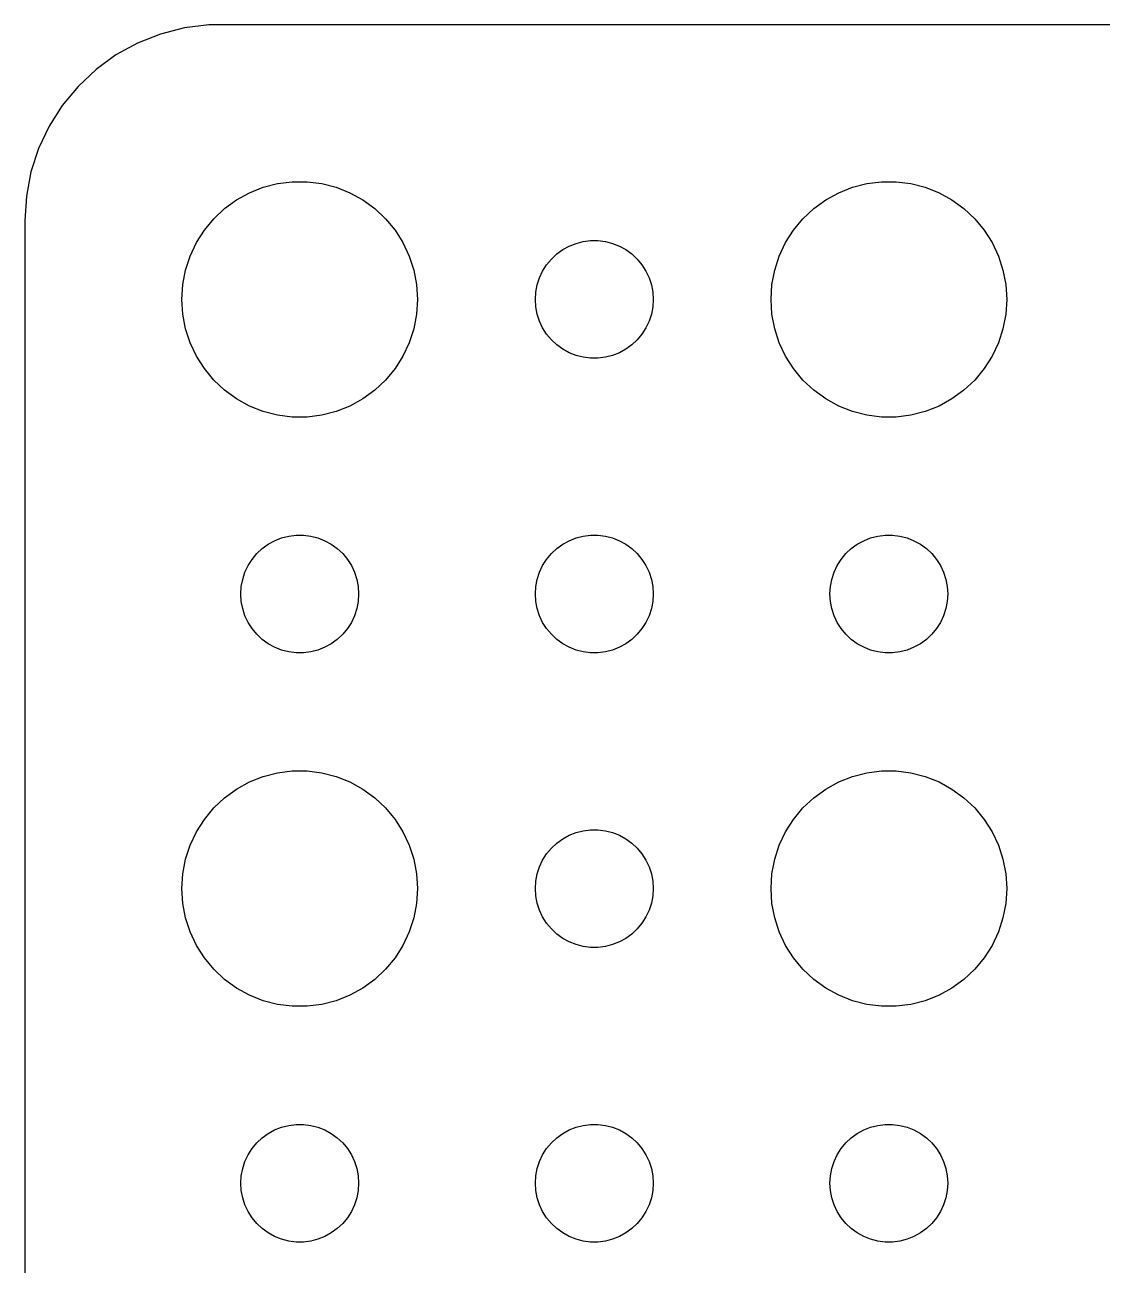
# Model space of a CAD drawing. Header units: metres. Extents: x -60 to 60, y -29 to 29.
# Drawn here: x -59.5 to -32.07, y -2.09 to 29.49 of the extents above; entities that cross this region are included whole.
import ezdxf

# ---------------------------------------------------------------- set-up
doc = ezdxf.new("R2010")
doc.units = ezdxf.units.M

msp = doc.modelspace()

# ---------------------------------------------------------------- linework, layer by layer
for p, q in [((-55.4369, 29.4114), (-56.0451, 29.2553)), ((-54.8139, 29.4901), (-55.4369, 29.4114)), ((54.8139, 29.4901), (-54.8139, 29.4901)), ((-56.0451, 29.2553), (-56.6289, 29.0241)), ((-56.6289, 29.0241), (-57.1791, 28.7216)), ((-57.1791, 28.7216), (-57.6871, 28.3526)), ((-57.6871, 28.3526), (-58.1448, 27.9227)), ((-58.1448, 27.9227), (-58.5451, 27.4389)), ((-58.5451, 27.4389), (-58.8815, 26.9088)), ((-58.8815, 26.9088), (-59.1489, 26.3406)), ((-59.1489, 26.3406), (-59.3429, 25.7434)), ((-59.3429, 25.7434), (-59.4606, 25.1267)), ((-53.7773, 25.2145), (-53.427, 25.3532)), ((-53.427, 25.3532), (-53.0621, 25.4469)), ((-53.0621, 25.4469), (-52.6884, 25.4941)), ((-52.6884, 25.4941), (-52.3116, 25.4941)), ((-52.3116, 25.4941), (-51.9379, 25.4469)), ((-51.9379, 25.4469), (-51.5729, 25.3532)), ((-51.5729, 25.3532), (-51.2227, 25.2145)), ((-38.7773, 25.2145), (-38.427, 25.3532)), ((-38.427, 25.3532), (-38.0621, 25.4469)), ((-38.0621, 25.4469), (-37.6884, 25.4941)), ((-37.6884, 25.4941), (-37.3116, 25.4941)), ((-37.3116, 25.4941), (-36.9379, 25.4469)), ((-36.9379, 25.4469), (-36.5729, 25.3532)), ((-36.5729, 25.3532), (-36.2227, 25.2145)), ((-59.4606, 25.1267), (-59.5, 24.5)), ((-54.4123, 24.8115), (-54.1075, 25.033)), ((-54.1075, 25.033), (-53.7773, 25.2145)), ((-51.2227, 25.2145), (-50.8925, 25.033)), ((-50.8925, 25.033), (-50.5877, 24.8115)), ((-39.4123, 24.8115), (-39.1075, 25.033)), ((-39.1075, 25.033), (-38.7773, 25.2145)), ((-36.2227, 25.2145), (-35.8925, 25.033)), ((-35.8925, 25.033), (-35.5877, 24.8115)), ((-54.6869, 24.5536), (-54.4123, 24.8115)), ((-50.5877, 24.8115), (-50.3131, 24.5536)), ((-39.6869, 24.5536), (-39.4123, 24.8115)), ((-35.5877, 24.8115), (-35.3131, 24.5536)), ((-59.5, 24.5), (-59.5, -24.5)), ((-54.927, 24.2634), (-54.6869, 24.5536)), ((-50.3131, 24.5536), (-50.0729, 24.2634)), ((-39.927, 24.2634), (-39.6869, 24.5536)), ((-35.3131, 24.5536), (-35.0729, 24.2634)), ((-55.1289, 23.9453), (-54.927, 24.2634)), ((-50.0729, 24.2634), (-49.8711, 23.9453)), ((-40.1289, 23.9453), (-39.927, 24.2634)), ((-35.0729, 24.2634), (-34.8711, 23.9453)), ((-55.2893, 23.6044), (-55.1289, 23.9453)), ((-49.8711, 23.9453), (-49.7107, 23.6044)), ((-45.9561, 23.6558), (-45.8037, 23.7665)), ((-45.8037, 23.7665), (-45.6387, 23.8572)), ((-45.6387, 23.8572), (-45.4635, 23.9266)), ((-45.4635, 23.9266), (-45.2811, 23.9734)), ((-45.2811, 23.9734), (-45.0942, 23.997)), ((-45.0942, 23.997), (-44.9058, 23.997)), ((-44.9058, 23.997), (-44.7189, 23.9734)), ((-44.7189, 23.9734), (-44.5365, 23.9266)), ((-44.5365, 23.9266), (-44.3613, 23.8572)), ((-44.3613, 23.8572), (-44.1963, 23.7665)), ((-44.1963, 23.7665), (-44.0439, 23.6558)), ((-40.2893, 23.6044), (-40.1289, 23.9453)), ((-34.8711, 23.9453), (-34.7107, 23.6044)), ((-55.4057, 23.2461), (-55.2893, 23.6044)), ((-49.7107, 23.6044), (-49.5942, 23.2461)), ((-46.3145, 23.2226), (-46.2135, 23.3817)), ((-46.2135, 23.3817), (-46.0934, 23.5268)), ((-46.0934, 23.5268), (-45.9561, 23.6558)), ((-44.0439, 23.6558), (-43.9065, 23.5268)), ((-43.9065, 23.5268), (-43.7865, 23.3817)), ((-43.7865, 23.3817), (-43.6855, 23.2226)), ((-40.4057, 23.2461), (-40.2893, 23.6044)), ((-34.7107, 23.6044), (-34.5942, 23.2461)), ((-55.4763, 22.876), (-55.4057, 23.2461)), ((-49.5942, 23.2461), (-49.5237, 22.876)), ((-46.4529, 22.873), (-46.3947, 23.0522)), ((-46.3947, 23.0522), (-46.3145, 23.2226)), ((-43.6855, 23.2226), (-43.6053, 23.0522)), ((-43.6053, 23.0522), (-43.5471, 22.873)), ((-40.4763, 22.876), (-40.4057, 23.2461)), ((-34.5942, 23.2461), (-34.5237, 22.876)), ((-55.5, 22.5), (-55.4763, 22.876)), ((-49.5237, 22.876), (-49.5, 22.5)), ((-46.4882, 22.688), (-46.4529, 22.873)), ((-43.5471, 22.873), (-43.5118, 22.688)), ((-40.5, 22.5), (-40.4763, 22.876)), ((-34.5237, 22.876), (-34.5, 22.5)), ((-55.4763, 22.124), (-55.5, 22.5)), ((-49.5, 22.5), (-49.5237, 22.124)), ((-46.5, 22.5), (-46.4882, 22.688)), ((-46.4882, 22.312), (-46.5, 22.5)), ((-43.5118, 22.688), (-43.5, 22.5)), ((-43.5, 22.5), (-43.5118, 22.312)), ((-40.4763, 22.124), (-40.5, 22.5)), ((-34.5, 22.5), (-34.5237, 22.124)), ((-55.4057, 21.7539), (-55.4763, 22.124)), ((-49.5237, 22.124), (-49.5942, 21.7539)), ((-46.4529, 22.127), (-46.4882, 22.312)), ((-46.3947, 21.9478), (-46.4529, 22.127)), ((-43.5471, 22.127), (-43.6053, 21.9478)), ((-43.5118, 22.312), (-43.5471, 22.127)), ((-40.4057, 21.7539), (-40.4763, 22.124)), ((-34.5237, 22.124), (-34.5942, 21.7539)), ((-46.3145, 21.7774), (-46.3947, 21.9478)), ((-43.6053, 21.9478), (-43.6855, 21.7774)), ((-55.2893, 21.3956), (-55.4057, 21.7539)), ((-49.5942, 21.7539), (-49.7107, 21.3956)), ((-46.2135, 21.6183), (-46.3145, 21.7774)), ((-46.0934, 21.4732), (-46.2135, 21.6183)), ((-45.9561, 21.3442), (-46.0934, 21.4732)), ((-43.9065, 21.4732), (-44.0439, 21.3442)), ((-43.7865, 21.6183), (-43.9065, 21.4732)), ((-43.6855, 21.7774), (-43.7865, 21.6183)), ((-40.2893, 21.3956), (-40.4057, 21.7539)), ((-34.5942, 21.7539), (-34.7107, 21.3956)), ((-55.1289, 21.0547), (-55.2893, 21.3956)), ((-49.7107, 21.3956), (-49.8711, 21.0547)), ((-45.8037, 21.2335), (-45.9561, 21.3442)), ((-45.6387, 21.1427), (-45.8037, 21.2335)), ((-44.1963, 21.2335), (-44.3613, 21.1427)), ((-44.0439, 21.3442), (-44.1963, 21.2335)), ((-40.1289, 21.0547), (-40.2893, 21.3956)), ((-34.7107, 21.3956), (-34.8711, 21.0547)), ((-54.927, 20.7366), (-55.1289, 21.0547)), ((-49.8711, 21.0547), (-50.0729, 20.7366)), ((-45.4635, 21.0734), (-45.6387, 21.1427)), ((-45.2811, 21.0266), (-45.4635, 21.0734)), ((-45.0942, 21.003), (-45.2811, 21.0266)), ((-44.9058, 21.003), (-45.0942, 21.003)), ((-44.7189, 21.0266), (-44.9058, 21.003)), ((-44.5365, 21.0734), (-44.7189, 21.0266)), ((-44.3613, 21.1427), (-44.5365, 21.0734)), ((-39.927, 20.7366), (-40.1289, 21.0547)), ((-34.8711, 21.0547), (-35.0729, 20.7366)), ((-54.6869, 20.4464), (-54.927, 20.7366)), ((-50.0729, 20.7366), (-50.3131, 20.4464)), ((-39.6869, 20.4464), (-39.927, 20.7366)), ((-35.0729, 20.7366), (-35.3131, 20.4464)), ((-54.4123, 20.1884), (-54.6869, 20.4464)), ((-50.3131, 20.4464), (-50.5877, 20.1884)), ((-39.4123, 20.1884), (-39.6869, 20.4464)), ((-35.3131, 20.4464), (-35.5877, 20.1884)), ((-54.1075, 19.967), (-54.4123, 20.1884)), ((-53.7773, 19.7855), (-54.1075, 19.967)), ((-50.8925, 19.967), (-51.2227, 19.7855)), ((-50.5877, 20.1884), (-50.8925, 19.967)), ((-39.1075, 19.967), (-39.4123, 20.1884)), ((-38.7773, 19.7855), (-39.1075, 19.967)), ((-35.8925, 19.967), (-36.2227, 19.7855)), ((-35.5877, 20.1884), (-35.8925, 19.967)), ((-53.427, 19.6468), (-53.7773, 19.7855)), ((-53.0621, 19.5531), (-53.427, 19.6468)), ((-51.5729, 19.6468), (-51.9379, 19.5531)), ((-51.2227, 19.7855), (-51.5729, 19.6468)), ((-38.427, 19.6468), (-38.7773, 19.7855)), ((-38.0621, 19.5531), (-38.427, 19.6468)), ((-36.5729, 19.6468), (-36.9379, 19.5531)), ((-36.2227, 19.7855), (-36.5729, 19.6468)), ((-52.6884, 19.5059), (-53.0621, 19.5531)), ((-52.3116, 19.5059), (-52.6884, 19.5059)), ((-51.9379, 19.5531), (-52.3116, 19.5059)), ((-37.6884, 19.5059), (-38.0621, 19.5531)), ((-37.3116, 19.5059), (-37.6884, 19.5059)), ((-36.9379, 19.5531), (-37.3116, 19.5059)), ((-53.1387, 16.3572), (-52.9635, 16.4266)), ((-52.9635, 16.4266), (-52.7811, 16.4734)), ((-52.7811, 16.4734), (-52.5942, 16.497)), ((-52.5942, 16.497), (-52.4058, 16.497)), ((-52.4058, 16.497), (-52.2189, 16.4734)), ((-52.2189, 16.4734), (-52.0365, 16.4266)), ((-52.0365, 16.4266), (-51.8613, 16.3572)), ((-45.6387, 16.3572), (-45.4635, 16.4266)), ((-45.4635, 16.4266), (-45.2811, 16.4734)), ((-45.2811, 16.4734), (-45.0942, 16.497)), ((-45.0942, 16.497), (-44.9058, 16.497)), ((-44.9058, 16.497), (-44.7189, 16.4734)), ((-44.7189, 16.4734), (-44.5365, 16.4266)), ((-44.5365, 16.4266), (-44.3613, 16.3572)), ((-38.1387, 16.3572), (-37.9635, 16.4266)), ((-37.9635, 16.4266), (-37.7811, 16.4734)), ((-37.7811, 16.4734), (-37.5942, 16.497)), ((-37.5942, 16.497), (-37.4058, 16.497)), ((-37.4058, 16.497), (-37.2189, 16.4734)), ((-37.2189, 16.4734), (-37.0365, 16.4266)), ((-37.0365, 16.4266), (-36.8613, 16.3572)), ((-53.5934, 16.0268), (-53.4561, 16.1558)), ((-53.4561, 16.1558), (-53.3037, 16.2665)), ((-53.3037, 16.2665), (-53.1387, 16.3572)), ((-51.8613, 16.3572), (-51.6963, 16.2665)), ((-51.6963, 16.2665), (-51.5439, 16.1558)), ((-51.5439, 16.1558), (-51.4065, 16.0268)), ((-46.0934, 16.0268), (-45.9561, 16.1558)), ((-45.9561, 16.1558), (-45.8037, 16.2665)), ((-45.8037, 16.2665), (-45.6387, 16.3572)), ((-44.3613, 16.3572), (-44.1963, 16.2665)), ((-44.1963, 16.2665), (-44.0439, 16.1558)), ((-44.0439, 16.1558), (-43.9065, 16.0268)), ((-38.5934, 16.0268), (-38.4561, 16.1558)), ((-38.4561, 16.1558), (-38.3037, 16.2665)), ((-38.3037, 16.2665), (-38.1387, 16.3572)), ((-36.8613, 16.3572), (-36.6963, 16.2665)), ((-36.6963, 16.2665), (-36.5439, 16.1558)), ((-36.5439, 16.1558), (-36.4065, 16.0268)), ((-53.8145, 15.7226), (-53.7135, 15.8817)), ((-53.7135, 15.8817), (-53.5934, 16.0268)), ((-51.4065, 16.0268), (-51.2865, 15.8817)), ((-51.2865, 15.8817), (-51.1855, 15.7226)), ((-46.3145, 15.7226), (-46.2135, 15.8817)), ((-46.2135, 15.8817), (-46.0934, 16.0268)), ((-43.9065, 16.0268), (-43.7865, 15.8817)), ((-43.7865, 15.8817), (-43.6855, 15.7226)), ((-38.8145, 15.7226), (-38.7135, 15.8817)), ((-38.7135, 15.8817), (-38.5934, 16.0268)), ((-36.4065, 16.0268), (-36.2865, 15.8817)), ((-36.2865, 15.8817), (-36.1855, 15.7226)), ((-53.9529, 15.373), (-53.8947, 15.5522)), ((-53.8947, 15.5522), (-53.8145, 15.7226)), ((-51.1855, 15.7226), (-51.1053, 15.5522)), ((-51.1053, 15.5522), (-51.0471, 15.373)), ((-46.4529, 15.373), (-46.3947, 15.5522)), ((-46.3947, 15.5522), (-46.3145, 15.7226)), ((-43.6855, 15.7226), (-43.6053, 15.5522)), ((-43.6053, 15.5522), (-43.5471, 15.373)), ((-38.9529, 15.373), (-38.8947, 15.5522)), ((-38.8947, 15.5522), (-38.8145, 15.7226)), ((-36.1855, 15.7226), (-36.1053, 15.5522)), ((-36.1053, 15.5522), (-36.0471, 15.373)), ((-54, 15), (-53.9882, 15.188)), ((-53.9882, 15.188), (-53.9529, 15.373)), ((-51.0471, 15.373), (-51.0118, 15.188)), ((-51.0118, 15.188), (-51, 15)), ((-46.5, 15), (-46.4882, 15.188)), ((-46.4882, 15.188), (-46.4529, 15.373)), ((-43.5471, 15.373), (-43.5118, 15.188)), ((-43.5118, 15.188), (-43.5, 15)), ((-39, 15), (-38.9882, 15.188)), ((-38.9882, 15.188), (-38.9529, 15.373)), ((-36.0471, 15.373), (-36.0118, 15.188)), ((-36.0118, 15.188), (-36, 15)), ((-53.9882, 14.812), (-54, 15)), ((-51, 15), (-51.0118, 14.812)), ((-46.4882, 14.812), (-46.5, 15)), ((-43.5, 15), (-43.5118, 14.812)), ((-38.9882, 14.812), (-39, 15)), ((-36, 15), (-36.0118, 14.812)), ((-53.9529, 14.627), (-53.9882, 14.812)), ((-53.8947, 14.4478), (-53.9529, 14.627)), ((-51.0471, 14.627), (-51.1053, 14.4478)), ((-51.0118, 14.812), (-51.0471, 14.627)), ((-46.4529, 14.627), (-46.4882, 14.812)), ((-46.3947, 14.4478), (-46.4529, 14.627)), ((-43.5471, 14.627), (-43.6053, 14.4478)), ((-43.5118, 14.812), (-43.5471, 14.627)), ((-38.9529, 14.627), (-38.9882, 14.812)), ((-38.8947, 14.4478), (-38.9529, 14.627)), ((-36.0471, 14.627), (-36.1053, 14.4478)), ((-36.0118, 14.812), (-36.0471, 14.627)), ((-53.8145, 14.2774), (-53.8947, 14.4478)), ((-53.7135, 14.1183), (-53.8145, 14.2774)), ((-51.1855, 14.2774), (-51.2865, 14.1183)), ((-51.1053, 14.4478), (-51.1855, 14.2774)), ((-46.3145, 14.2774), (-46.3947, 14.4478)), ((-46.2135, 14.1183), (-46.3145, 14.2774)), ((-43.6855, 14.2774), (-43.7865, 14.1183)), ((-43.6053, 14.4478), (-43.6855, 14.2774)), ((-38.8145, 14.2774), (-38.8947, 14.4478)), ((-38.7135, 14.1183), (-38.8145, 14.2774)), ((-36.1855, 14.2774), (-36.2865, 14.1183)), ((-36.1053, 14.4478), (-36.1855, 14.2774)), ((-53.5934, 13.9732), (-53.7135, 14.1183)), ((-53.4561, 13.8442), (-53.5934, 13.9732)), ((-51.4065, 13.9732), (-51.5439, 13.8442)), ((-51.2865, 14.1183), (-51.4065, 13.9732)), ((-46.0934, 13.9732), (-46.2135, 14.1183)), ((-45.9561, 13.8442), (-46.0934, 13.9732)), ((-43.9065, 13.9732), (-44.0439, 13.8442)), ((-43.7865, 14.1183), (-43.9065, 13.9732)), ((-38.5934, 13.9732), (-38.7135, 14.1183)), ((-38.4561, 13.8442), (-38.5934, 13.9732)), ((-36.4065, 13.9732), (-36.5439, 13.8442)), ((-36.2865, 14.1183), (-36.4065, 13.9732)), ((-53.3037, 13.7335), (-53.4561, 13.8442)), ((-53.1387, 13.6427), (-53.3037, 13.7335)), ((-52.9635, 13.5734), (-53.1387, 13.6427)), ((-51.8613, 13.6427), (-52.0365, 13.5734)), ((-51.6963, 13.7335), (-51.8613, 13.6427)), ((-51.5439, 13.8442), (-51.6963, 13.7335)), ((-45.8037, 13.7335), (-45.9561, 13.8442)), ((-45.6387, 13.6427), (-45.8037, 13.7335)), ((-45.4635, 13.5734), (-45.6387, 13.6427)), ((-44.3613, 13.6427), (-44.5365, 13.5734)), ((-44.1963, 13.7335), (-44.3613, 13.6427)), ((-44.0439, 13.8442), (-44.1963, 13.7335)), ((-38.3037, 13.7335), (-38.4561, 13.8442)), ((-38.1387, 13.6427), (-38.3037, 13.7335)), ((-37.9635, 13.5734), (-38.1387, 13.6427)), ((-36.8613, 13.6427), (-37.0365, 13.5734)), ((-36.6963, 13.7335), (-36.8613, 13.6427)), ((-36.5439, 13.8442), (-36.6963, 13.7335)), ((-52.7811, 13.5266), (-52.9635, 13.5734)), ((-52.5942, 13.5029), (-52.7811, 13.5266)), ((-52.4058, 13.5029), (-52.5942, 13.5029)), ((-52.2189, 13.5266), (-52.4058, 13.5029)), ((-52.0365, 13.5734), (-52.2189, 13.5266)), ((-45.2811, 13.5266), (-45.4635, 13.5734)), ((-45.0942, 13.5029), (-45.2811, 13.5266)), ((-44.9058, 13.5029), (-45.0942, 13.5029)), ((-44.7189, 13.5266), (-44.9058, 13.5029)), ((-44.5365, 13.5734), (-44.7189, 13.5266)), ((-37.7811, 13.5266), (-37.9635, 13.5734)), ((-37.5942, 13.5029), (-37.7811, 13.5266)), ((-37.4058, 13.5029), (-37.5942, 13.5029)), ((-37.2189, 13.5266), (-37.4058, 13.5029)), ((-37.0365, 13.5734), (-37.2189, 13.5266)), ((-53.427, 10.3532), (-53.0621, 10.4469)), ((-53.0621, 10.4469), (-52.6884, 10.4941)), ((-52.6884, 10.4941), (-52.3116, 10.4941)), ((-52.3116, 10.4941), (-51.9379, 10.4469)), ((-51.9379, 10.4469), (-51.5729, 10.3532)), ((-38.427, 10.3532), (-38.0621, 10.4469)), ((-38.0621, 10.4469), (-37.6884, 10.4941)), ((-37.6884, 10.4941), (-37.3116, 10.4941)), ((-37.3116, 10.4941), (-36.9379, 10.4469)), ((-36.9379, 10.4469), (-36.5729, 10.3532)), ((-54.1075, 10.033), (-53.7773, 10.2145)), ((-53.7773, 10.2145), (-53.427, 10.3532)), ((-51.5729, 10.3532), (-51.2227, 10.2145)), ((-51.2227, 10.2145), (-50.8925, 10.033)), ((-39.1075, 10.033), (-38.7773, 10.2145)), ((-38.7773, 10.2145), (-38.427, 10.3532)), ((-36.5729, 10.3532), (-36.2227, 10.2145)), ((-36.2227, 10.2145), (-35.8925, 10.033)), ((-54.6869, 9.55363), (-54.4123, 9.81154)), ((-54.4123, 9.81154), (-54.1075, 10.033)), ((-50.8925, 10.033), (-50.5877, 9.81154)), ((-50.5877, 9.81154), (-50.3131, 9.55363)), ((-39.6869, 9.55363), (-39.4123, 9.81154)), ((-39.4123, 9.81154), (-39.1075, 10.033)), ((-35.8925, 10.033), (-35.5877, 9.81154)), ((-35.5877, 9.81154), (-35.3131, 9.55363)), ((-54.927, 9.26335), (-54.6869, 9.55363)), ((-50.3131, 9.55363), (-50.0729, 9.26335)), ((-39.927, 9.26335), (-39.6869, 9.55363)), ((-35.3131, 9.55363), (-35.0729, 9.26335)), ((-55.1289, 8.94525), (-54.927, 9.26335)), ((-50.0729, 9.26335), (-49.8711, 8.94525)), ((-40.1289, 8.94525), (-39.927, 9.26335)), ((-35.0729, 9.26335), (-34.8711, 8.94525)), ((-55.2893, 8.60437), (-55.1289, 8.94525)), ((-49.8711, 8.94525), (-49.7107, 8.60437)), ((-45.8037, 8.76648), (-45.6387, 8.85724)), ((-45.6387, 8.85724), (-45.4635, 8.92657)), ((-45.4635, 8.92657), (-45.2811, 8.97342)), ((-45.2811, 8.97342), (-45.0942, 8.99704)), ((-45.0942, 8.99704), (-44.9058, 8.99704)), ((-44.9058, 8.99704), (-44.7189, 8.97342)), ((-44.7189, 8.97342), (-44.5365, 8.92657)), ((-44.5365, 8.92657), (-44.3613, 8.85724)), ((-44.3613, 8.85724), (-44.1963, 8.76648)), ((-40.2893, 8.60437), (-40.1289, 8.94525)), ((-34.8711, 8.94525), (-34.7107, 8.60437)), ((-55.4057, 8.24606), (-55.2893, 8.60437)), ((-49.7107, 8.60437), (-49.5942, 8.24606)), ((-46.2135, 8.38167), (-46.0934, 8.52681)), ((-46.0934, 8.52681), (-45.9561, 8.65576)), ((-45.9561, 8.65576), (-45.8037, 8.76648)), ((-44.1963, 8.76648), (-44.0439, 8.65576)), ((-44.0439, 8.65576), (-43.9065, 8.52681)), ((-43.9065, 8.52681), (-43.7865, 8.38167)), ((-40.4057, 8.24606), (-40.2893, 8.60437)), ((-34.7107, 8.60437), (-34.5942, 8.24606)), ((-55.4763, 7.87599), (-55.4057, 8.24606)), ((-49.5942, 8.24606), (-49.5237, 7.87599)), ((-46.3947, 8.05219), (-46.3145, 8.22263)), ((-46.3145, 8.22263), (-46.2135, 8.38167)), ((-43.7865, 8.38167), (-43.6855, 8.22263)), ((-43.6855, 8.22263), (-43.6053, 8.05219)), ((-40.4763, 7.87599), (-40.4057, 8.24606)), ((-34.5942, 8.24606), (-34.5237, 7.87599)), ((-46.4529, 7.87303), (-46.3947, 8.05219)), ((-43.6053, 8.05219), (-43.5471, 7.87303)), ((-55.5, 7.5), (-55.4763, 7.87599)), ((-49.5237, 7.87599), (-49.5, 7.5)), ((-46.5, 7.5), (-46.4882, 7.68799)), ((-46.4882, 7.68799), (-46.4529, 7.87303)), ((-43.5471, 7.87303), (-43.5118, 7.68799)), ((-43.5118, 7.68799), (-43.5, 7.5)), ((-40.5, 7.5), (-40.4763, 7.87599)), ((-34.5237, 7.87599), (-34.5, 7.5)), ((-55.4763, 7.12399), (-55.5, 7.5)), ((-49.5, 7.5), (-49.5237, 7.12399)), ((-46.4882, 7.312), (-46.5, 7.5)), ((-46.4529, 7.12695), (-46.4882, 7.312)), ((-43.5118, 7.312), (-43.5471, 7.12695)), ((-43.5, 7.5), (-43.5118, 7.312)), ((-40.4763, 7.12399), (-40.5, 7.5)), ((-34.5, 7.5), (-34.5237, 7.12399)), ((-55.4057, 6.75392), (-55.4763, 7.12399)), ((-49.5237, 7.12399), (-49.5942, 6.75392)), ((-46.3947, 6.9478), (-46.4529, 7.12695)), ((-46.3145, 6.77736), (-46.3947, 6.9478)), ((-43.6053, 6.9478), (-43.6855, 6.77736)), ((-43.5471, 7.12695), (-43.6053, 6.9478)), ((-40.4057, 6.75392), (-40.4763, 7.12399)), ((-34.5237, 7.12399), (-34.5942, 6.75392)), ((-55.2893, 6.39561), (-55.4057, 6.75392)), ((-49.5942, 6.75392), (-49.7107, 6.39561)), ((-46.2135, 6.61832), (-46.3145, 6.77736)), ((-43.6855, 6.77736), (-43.7865, 6.61832)), ((-40.2893, 6.39561), (-40.4057, 6.75392)), ((-34.5942, 6.75392), (-34.7107, 6.39561)), ((-55.1289, 6.05473), (-55.2893, 6.39561)), ((-49.7107, 6.39561), (-49.8711, 6.05473)), ((-46.0934, 6.47318), (-46.2135, 6.61832)), ((-45.9561, 6.34422), (-46.0934, 6.47318)), ((-45.8037, 6.23351), (-45.9561, 6.34422)), ((-44.0439, 6.34422), (-44.1963, 6.23351)), ((-43.9065, 6.47318), (-44.0439, 6.34422)), ((-43.7865, 6.61832), (-43.9065, 6.47318)), ((-40.1289, 6.05473), (-40.2893, 6.39561)), ((-34.7107, 6.39561), (-34.8711, 6.05473)), ((-54.927, 5.73663), (-55.1289, 6.05473)), ((-49.8711, 6.05473), (-50.0729, 5.73663)), ((-45.6387, 6.14275), (-45.8037, 6.23351)), ((-45.4635, 6.07341), (-45.6387, 6.14275)), ((-45.2811, 6.02657), (-45.4635, 6.07341)), ((-45.0942, 6.00294), (-45.2811, 6.02657)), ((-44.9058, 6.00294), (-45.0942, 6.00294)), ((-44.7189, 6.02657), (-44.9058, 6.00294)), ((-44.5365, 6.07341), (-44.7189, 6.02657)), ((-44.3613, 6.14275), (-44.5365, 6.07341)), ((-44.1963, 6.23351), (-44.3613, 6.14275)), ((-39.927, 5.73663), (-40.1289, 6.05473)), ((-34.8711, 6.05473), (-35.0729, 5.73663)), ((-54.6869, 5.44635), (-54.927, 5.73663)), ((-50.0729, 5.73663), (-50.3131, 5.44635)), ((-39.6869, 5.44635), (-39.927, 5.73663)), ((-35.0729, 5.73663), (-35.3131, 5.44635)), ((-54.4123, 5.18845), (-54.6869, 5.44635)), ((-50.3131, 5.44635), (-50.5877, 5.18845)), ((-39.4123, 5.18845), (-39.6869, 5.44635)), ((-35.3131, 5.44635), (-35.5877, 5.18845)), ((-54.1075, 4.96701), (-54.4123, 5.18845)), ((-50.5877, 5.18845), (-50.8925, 4.96701)), ((-39.1075, 4.96701), (-39.4123, 5.18845)), ((-35.5877, 5.18845), (-35.8925, 4.96701)), ((-53.7773, 4.78551), (-54.1075, 4.96701)), ((-53.427, 4.64682), (-53.7773, 4.78551)), ((-51.2227, 4.78551), (-51.5729, 4.64682)), ((-50.8925, 4.96701), (-51.2227, 4.78551)), ((-38.7773, 4.78551), (-39.1075, 4.96701)), ((-38.427, 4.64682), (-38.7773, 4.78551)), ((-36.2227, 4.78551), (-36.5729, 4.64682)), ((-35.8925, 4.96701), (-36.2227, 4.78551)), ((-53.0621, 4.55313), (-53.427, 4.64682)), ((-52.6884, 4.50591), (-53.0621, 4.55313)), ((-52.3116, 4.50591), (-52.6884, 4.50591)), ((-51.9379, 4.55313), (-52.3116, 4.50591)), ((-51.5729, 4.64682), (-51.9379, 4.55313)), ((-38.0621, 4.55313), (-38.427, 4.64682)), ((-37.6884, 4.50591), (-38.0621, 4.55313)), ((-37.3116, 4.50591), (-37.6884, 4.50591)), ((-36.9379, 4.55313), (-37.3116, 4.50591)), ((-36.5729, 4.64682), (-36.9379, 4.55313)), ((-53.4561, 1.15576), (-53.3037, 1.26648)), ((-53.3037, 1.26648), (-53.1387, 1.35724)), ((-53.1387, 1.35724), (-52.9635, 1.42657)), ((-52.9635, 1.42657), (-52.7811, 1.47342)), ((-52.7811, 1.47342), (-52.5942, 1.49704)), ((-52.5942, 1.49704), (-52.4058, 1.49704)), ((-52.4058, 1.49704), (-52.2189, 1.47342)), ((-52.2189, 1.47342), (-52.0365, 1.42657)), ((-52.0365, 1.42657), (-51.8613, 1.35724)), ((-51.8613, 1.35724), (-51.6963, 1.26648)), ((-51.6963, 1.26648), (-51.5439, 1.15576)), ((-45.9561, 1.15576), (-45.8037, 1.26648)), ((-45.8037, 1.26648), (-45.6387, 1.35724)), ((-45.6387, 1.35724), (-45.4635, 1.42657)), ((-45.4635, 1.42657), (-45.2811, 1.47342)), ((-45.2811, 1.47342), (-45.0942, 1.49704)), ((-45.0942, 1.49704), (-44.9058, 1.49704)), ((-44.9058, 1.49704), (-44.7189, 1.47342)), ((-44.7189, 1.47342), (-44.5365, 1.42657)), ((-44.5365, 1.42657), (-44.3613, 1.35724)), ((-44.3613, 1.35724), (-44.1963, 1.26648)), ((-44.1963, 1.26648), (-44.0439, 1.15576)), ((-38.4561, 1.15576), (-38.3037, 1.26648)), ((-38.3037, 1.26648), (-38.1387, 1.35724)), ((-38.1387, 1.35724), (-37.9635, 1.42657)), ((-37.9635, 1.42657), (-37.7811, 1.47342)), ((-37.7811, 1.47342), (-37.5942, 1.49704)), ((-37.5942, 1.49704), (-37.4058, 1.49704)), ((-37.4058, 1.49704), (-37.2189, 1.47342)), ((-37.2189, 1.47342), (-37.0365, 1.42657)), ((-37.0365, 1.42657), (-36.8613, 1.35724)), ((-36.8613, 1.35724), (-36.6963, 1.26648)), ((-36.6963, 1.26648), (-36.5439, 1.15576)), ((-53.7135, 0.881668), (-53.5934, 1.02681)), ((-53.5934, 1.02681), (-53.4561, 1.15576)), ((-51.5439, 1.15576), (-51.4065, 1.02681)), ((-51.4065, 1.02681), (-51.2865, 0.881668)), ((-46.2135, 0.881668), (-46.0934, 1.02681)), ((-46.0934, 1.02681), (-45.9561, 1.15576)), ((-44.0439, 1.15576), (-43.9065, 1.02681)), ((-43.9065, 1.02681), (-43.7865, 0.881668)), ((-38.7135, 0.881668), (-38.5934, 1.02681)), ((-38.5934, 1.02681), (-38.4561, 1.15576)), ((-36.5439, 1.15576), (-36.4065, 1.02681)), ((-36.4065, 1.02681), (-36.2865, 0.881668)), ((-53.8947, 0.552185), (-53.8145, 0.722626)), ((-53.8145, 0.722626), (-53.7135, 0.881668)), ((-51.2865, 0.881668), (-51.1855, 0.722626)), ((-51.1855, 0.722626), (-51.1053, 0.552185)), ((-46.3947, 0.552185), (-46.3145, 0.722626)), ((-46.3145, 0.722626), (-46.2135, 0.881668)), ((-43.7865, 0.881668), (-43.6855, 0.722626)), ((-43.6855, 0.722626), (-43.6053, 0.552185)), ((-38.8947, 0.552185), (-38.8145, 0.722626)), ((-38.8145, 0.722626), (-38.7135, 0.881668)), ((-36.2865, 0.881668), (-36.1855, 0.722626)), ((-36.1855, 0.722626), (-36.1053, 0.552185)), ((-53.9882, 0.187988), (-53.9529, 0.373032)), ((-53.9529, 0.373032), (-53.8947, 0.552185)), ((-51.1053, 0.552185), (-51.0471, 0.373032)), ((-51.0471, 0.373032), (-51.0118, 0.187988)), ((-46.4882, 0.187988), (-46.4529, 0.373032)), ((-46.4529, 0.373032), (-46.3947, 0.552185)), ((-43.6053, 0.552185), (-43.5471, 0.373032)), ((-43.5471, 0.373032), (-43.5118, 0.187988)), ((-38.9882, 0.187988), (-38.9529, 0.373032)), ((-38.9529, 0.373032), (-38.8947, 0.552185)), ((-36.1053, 0.552185), (-36.0471, 0.373032)), ((-36.0471, 0.373032), (-36.0118, 0.187988)), ((-54, 0), (-53.9882, 0.187988)), ((-53.9882, -0.187988), (-54, 0)), ((-51.0118, 0.187988), (-51, 0)), ((-51, 0), (-51.0118, -0.187988)), ((-46.5, 0), (-46.4882, 0.187988)), ((-46.4882, -0.187988), (-46.5, 0)), ((-43.5118, 0.187988), (-43.5, 0)), ((-43.5, 0), (-43.5118, -0.187988)), ((-39, 0), (-38.9882, 0.187988)), ((-38.9882, -0.187988), (-39, 0)), ((-36.0118, 0.187988), (-36, 0)), ((-36, 0), (-36.0118, -0.187988)), ((-53.9529, -0.373032), (-53.9882, -0.187988)), ((-51.0118, -0.187988), (-51.0471, -0.373032)), ((-46.4529, -0.373032), (-46.4882, -0.187988)), ((-43.5118, -0.187988), (-43.5471, -0.373032)), ((-38.9529, -0.373032), (-38.9882, -0.187988)), ((-36.0118, -0.187988), (-36.0471, -0.373032)), ((-53.8947, -0.552185), (-53.9529, -0.373032)), ((-53.8145, -0.722626), (-53.8947, -0.552185)), ((-51.1053, -0.552185), (-51.1855, -0.722626)), ((-51.0471, -0.373032), (-51.1053, -0.552185)), ((-46.3947, -0.552185), (-46.4529, -0.373032)), ((-46.3145, -0.722626), (-46.3947, -0.552185)), ((-43.6053, -0.552185), (-43.6855, -0.722626)), ((-43.5471, -0.373032), (-43.6053, -0.552185)), ((-38.8947, -0.552185), (-38.9529, -0.373032)), ((-38.8145, -0.722626), (-38.8947, -0.552185)), ((-36.1053, -0.552185), (-36.1855, -0.722626)), ((-36.0471, -0.373032), (-36.1053, -0.552185)), ((-53.7135, -0.881668), (-53.8145, -0.722626)), ((-53.5934, -1.02681), (-53.7135, -0.881668)), ((-51.2865, -0.881668), (-51.4065, -1.02681)), ((-51.1855, -0.722626), (-51.2865, -0.881668)), ((-46.2135, -0.881668), (-46.3145, -0.722626)), ((-46.0934, -1.02681), (-46.2135, -0.881668)), ((-43.7865, -0.881668), (-43.9065, -1.02681)), ((-43.6855, -0.722626), (-43.7865, -0.881668)), ((-38.7135, -0.881668), (-38.8145, -0.722626)), ((-38.5934, -1.02681), (-38.7135, -0.881668)), ((-36.2865, -0.881668), (-36.4065, -1.02681)), ((-36.1855, -0.722626), (-36.2865, -0.881668)), ((-53.4561, -1.15576), (-53.5934, -1.02681)), ((-53.3037, -1.26648), (-53.4561, -1.15576)), ((-51.5439, -1.15576), (-51.6963, -1.26648)), ((-51.4065, -1.02681), (-51.5439, -1.15576)), ((-45.9561, -1.15576), (-46.0934, -1.02681)), ((-45.8037, -1.26648), (-45.9561, -1.15576)), ((-44.0439, -1.15576), (-44.1963, -1.26648)), ((-43.9065, -1.02681), (-44.0439, -1.15576)), ((-38.4561, -1.15576), (-38.5934, -1.02681)), ((-38.3037, -1.26648), (-38.4561, -1.15576)), ((-36.5439, -1.15576), (-36.6963, -1.26648)), ((-36.4065, -1.02681), (-36.5439, -1.15576)), ((-53.1387, -1.35724), (-53.3037, -1.26648)), ((-52.9635, -1.42657), (-53.1387, -1.35724)), ((-52.7811, -1.47342), (-52.9635, -1.42657)), ((-52.5942, -1.49704), (-52.7811, -1.47342)), ((-52.4058, -1.49704), (-52.5942, -1.49704)), ((-52.2189, -1.47342), (-52.4058, -1.49704)), ((-52.0365, -1.42657), (-52.2189, -1.47342)), ((-51.8613, -1.35724), (-52.0365, -1.42657)), ((-51.6963, -1.26648), (-51.8613, -1.35724)), ((-45.6387, -1.35724), (-45.8037, -1.26648)), ((-45.4635, -1.42657), (-45.6387, -1.35724)), ((-45.2811, -1.47342), (-45.4635, -1.42657)), ((-45.0942, -1.49704), (-45.2811, -1.47342)), ((-44.9058, -1.49704), (-45.0942, -1.49704)), ((-44.7189, -1.47342), (-44.9058, -1.49704)), ((-44.5365, -1.42657), (-44.7189, -1.47342)), ((-44.3613, -1.35724), (-44.5365, -1.42657)), ((-44.1963, -1.26648), (-44.3613, -1.35724)), ((-38.1387, -1.35724), (-38.3037, -1.26648)), ((-37.9635, -1.42657), (-38.1387, -1.35724)), ((-37.7811, -1.47342), (-37.9635, -1.42657)), ((-37.5942, -1.49704), (-37.7811, -1.47342)), ((-37.4058, -1.49704), (-37.5942, -1.49704)), ((-37.2189, -1.47342), (-37.4058, -1.49704)), ((-37.0365, -1.42657), (-37.2189, -1.47342)), ((-36.8613, -1.35724), (-37.0365, -1.42657)), ((-36.6963, -1.26648), (-36.8613, -1.35724))]:
    msp.add_line(p, q)

doc.saveas('drawing.dxf')
